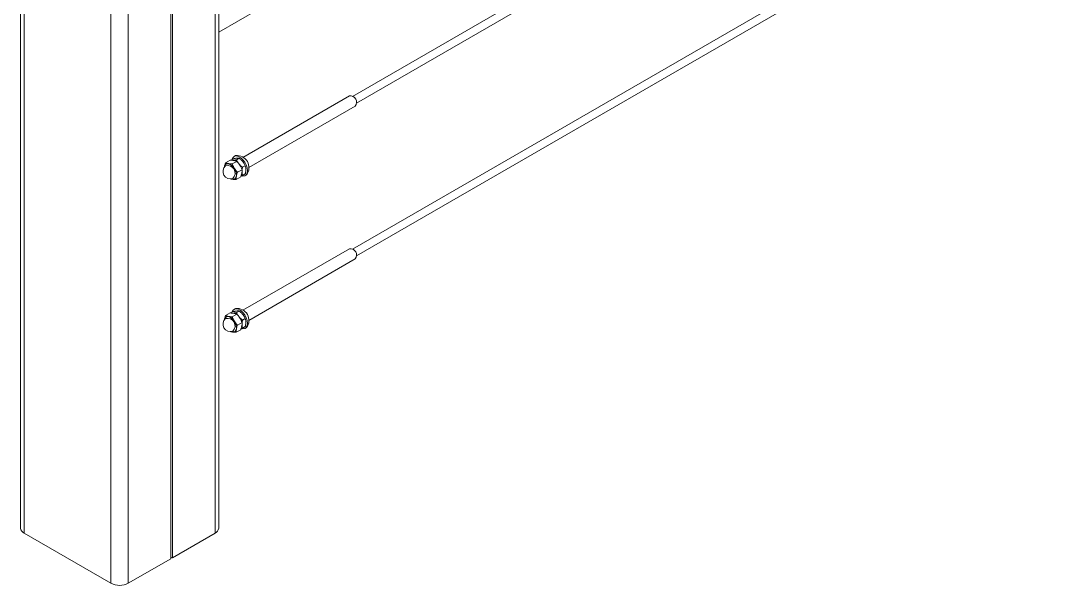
# Model space of a CAD drawing. Header units: inches. Extents: x 0.03 to 2.74, y 0.01 to 1.91.
# Drawn here: x 0.1231 to 0.2289, y 0.8811 to 0.9391 of the extents above; entities that cross this region are included whole.
import ezdxf

# ---------------------------------------------------------------- set-up
doc = ezdxf.new("R2010")
doc.units = ezdxf.units.IN
doc.header["$MEASUREMENT"] = 0

msp = doc.modelspace()

# ---------------------------------------------------------------- linework, layer by layer
at = {"color": 7, "linetype": 'Continuous', "lineweight": 15}
for p, q in [((0.1230857711780659, 1.10159374610793), (0.1230857711780659, 0.8869900711892396)), ((0.1434549106184693, 0.8869900711892394), (0.1434549106184693, 1.10159374610793)), ((0.1234553618539359, 0.886474974207724), (0.1234553618539359, 1.101078649126415)), ((0.1430853199425994, 0.886474974207724), (0.1430853199425994, 1.101078649126415)), ((0.1385347387493183, 0.8838479796019951), (0.1385347387493182, 1.098451654520686)), ((0.1387131929137607, 0.8839509989982984), (0.1387131929137606, 1.098554673916989)), ((0.1323780700760556, 0.8813240043925697), (0.1323780700760555, 1.09592767931126)), ((0.1341626117204796, 0.8813240043925695), (0.1341626117204796, 1.09592767931126)), ((0.4168140270143086, 1.081222942231213), (0.1572194541775995, 0.931362185208487)), ((0.1576200626442006, 0.9306682357995281), (0.4172146354809095, 1.080528992822254)), ((0.4168140270143086, 1.065520234310333), (0.1572194541775995, 0.9156594772876072)), ((0.1576200626442006, 0.9149655278786484), (0.4172146354809095, 1.064826284901374)), ((0.1434549106184693, 0.9379622715776087), (0.1557116897748721, 0.945037959574346)), ((0.1568953187193946, 0.9314063697299355), (0.1459435356472833, 0.9250840399369792)), ((0.1465444483471847, 0.9240431158235408), (0.1574962314192961, 0.930365445616497)), ((0.1441665232375597, 0.9245389925150934), (0.144626004382196, 0.9248042453338269)), ((0.144693750721292, 0.9248032608729735), (0.1449356124388448, 0.9249428846705408)), ((0.1448481097604962, 0.9244177839807521), (0.1453075909051327, 0.9246830367994856)), ((0.1451943408817687, 0.9252689566045637), (0.1450515775502149, 0.9251865410875214)), ((0.1452757382455615, 0.9248452825080367), (0.1455567652257554, 0.9250075159304673)), ((0.1440344257785876, 0.9240793793796522), (0.1440424336067633, 0.9241373412143968)), ((0.1441683012974109, 0.9242260411036255), (0.1441527124662194, 0.9242118080225632)), ((0.1453930892034196, 0.9235576820944545), (0.1458525703480557, 0.9238229349131878)), ((0.145903708793608, 0.9240731839568914), (0.1461847357738019, 0.9242354173793217)), ((0.1452564821234059, 0.9228187887424973), (0.1457159632680425, 0.9230840415612311)), ((0.1459105265547444, 0.9232364541458202), (0.1461915535349382, 0.9233986875682503)), ((0.1461871606051467, 0.9232194404007088), (0.1463299239367006, 0.9233018559177513)), ((0.1568953187193946, 0.9157036618090557), (0.1459435356472833, 0.9093813320160993)), ((0.1465444483471847, 0.908340407902661), (0.1574962314192961, 0.9146627376956173)), ((0.1441665232375597, 0.9088362845942135), (0.144626004382196, 0.909101537412947)), ((0.144693750721292, 0.9091005529520937), (0.1449356124388448, 0.909240176749661)), ((0.1448481097604962, 0.9087150760598722), (0.1453075909051327, 0.9089803288786057)), ((0.1451943408817687, 0.909566248683684), (0.1450515775502149, 0.9094838331666416)), ((0.1452757382455615, 0.9091425745871569), (0.1455567652257554, 0.9093048080095874)), ((0.1440344257931702, 0.9083766716135498), (0.1440424336067633, 0.908434633293517)), ((0.144168301297411, 0.9085233331827456), (0.1441527124662194, 0.9085091001016834)), ((0.1453930892034196, 0.9078549741735745), (0.1458525703480557, 0.908120226992308)), ((0.145903708793608, 0.9083704760360117), (0.1461847357738019, 0.9085327094584419)), ((0.1459105265547444, 0.9075337462249402), (0.1461915535349382, 0.9076959796473705)), ((0.1461871606051467, 0.907516732479829), (0.1463299239367006, 0.9075991479968715)), ((0.1452564821234059, 0.9071160808216175), (0.1457159632680425, 0.9073813336403515)), ((0.1234553618539359, 0.886474974207724), (0.1323780700760556, 0.8813240043925697)), ((0.1387131929137607, 0.8839509989982984), (0.1430853199425994, 0.886474974207724)), ((0.1385347387493183, 0.8838479796019951), (0.1341626117204796, 0.8813240043925695))]:
    msp.add_line(p, q, dxfattribs=at)
at = {"color": 7, "linetype": 'Continuous', "lineweight": 15, "flags": 128}
for points in [[(0.1448433812213336, 0.9248896407220007), (0.1448488542516546, 0.9249090572047592), (0.1449438056943956, 0.9250943350765369), (0.1450934872647203, 0.9252074015315308), (0.1452857726519914, 0.9252390965979892), (0.1455050840376976, 0.9251868525301253), (0.145733654117664, 0.9250549018316104), (0.1459529655033701, 0.9248539343632969), (0.1461452508906413, 0.924600231314268), (0.146294932460966, 0.924314346196726), (0.1463898839037071, 0.9240194397226699), (0.1464224128176716, 0.9237394034607512), (0.1463898839037071, 0.9234969242834711), (0.146294932460966, 0.9233116464116932), (0.1461452508906413, 0.9231985799566994), (0.1459529655033701, 0.9231668848902411), (0.1457919719923847, 0.9231976972276019)], [(0.1449093757613164, 0.9247807622533553), (0.1449823056011453, 0.9247811862314054), (0.1450278183033047, 0.9247748848941962)], [(0.1448599027711481, 0.9228471883849501), (0.1447811100722378, 0.9228677294892231), (0.1447197238495638, 0.9228922796801826)], [(0.1448433812213336, 0.909186932801121), (0.1448488542516546, 0.9092063492838794), (0.1449438056943956, 0.9093916271556571), (0.1450934872647203, 0.909504693610651), (0.1452857726519914, 0.9095363886771094), (0.1455050840376976, 0.9094841446092455), (0.145733654117664, 0.9093521939107306), (0.1459529655033701, 0.9091512264424171), (0.1461452508906413, 0.9088975233933883), (0.146294932460966, 0.9086116382758462), (0.1463898839037071, 0.90831673180179), (0.1464224128176716, 0.9080366955398713), (0.1463898839037071, 0.907794216362591), (0.146294932460966, 0.9076089384908135), (0.1461452508906413, 0.9074958720358196), (0.1459529655033701, 0.9074641769693612), (0.1457919719923847, 0.9074949893067221)], [(0.1449093757613164, 0.9090780543324756), (0.1449823056011453, 0.9090784783105257), (0.1450278183033047, 0.9090721769733164)], [(0.1448599027711481, 0.9071444804640703), (0.1447811100722378, 0.9071650215683431), (0.1447197239895399, 0.9071895716951485)]]:
    msp.add_lwpolyline(points, dxfattribs=at)
at = {"color": 8, "linetype": 'Continuous', "lineweight": 15, "flags": 128}
for points in [[(0.1440424650320678, 0.9240907000794164), (0.1440487238549206, 0.9241323087202326), (0.144119632035304, 0.9243116405812748), (0.1442486332953643, 0.9244189142960445), (0.1444217483469133, 0.9244425050930231), (0.1446202174879588, 0.9243798565433088), (0.1448225335075026, 0.9242377575893557), (0.1450067723255705, 0.9240316068577171), (0.1451529688074651, 0.9237837439789243), (0.145245280295901, 0.923521028741883), (0.1452737034087459, 0.923271930418974), (0.1452351580606928, 0.9230634426786428), (0.1451338212382962, 0.9229181584025752), (0.1449806743586654, 0.9228518213964009), (0.1447923132625272, 0.9228716203040633), (0.1447335476103333, 0.9228935802316188)], [(0.1440424649855993, 0.9083879917630993), (0.1440487238549206, 0.9084296007993528), (0.144119632035304, 0.9086089326603951), (0.1442486332953643, 0.9087162063751648), (0.1444217483469133, 0.908739797172143), (0.1446202174879588, 0.9086771486224288), (0.1448225335075026, 0.9085350496684758), (0.1450067723255705, 0.9083288989368371), (0.1451529688074651, 0.9080810360580442), (0.145245280295901, 0.9078183208210032), (0.1452737034087459, 0.9075692224980941), (0.1452351580606928, 0.907360734757763), (0.1451338212382962, 0.9072154504816955), (0.1449806743586654, 0.9071491134755211), (0.1447923132625272, 0.9071689123831835), (0.1447335472481802, 0.9071908724667306)]]:
    msp.add_lwpolyline(points, dxfattribs=at)
at = {"color": 7, "linetype": 'Continuous', "lineweight": 15}
for centre, radius, start, end in [((0.1569902652039075, 0.9307672693531865), 0.0006461146388080412, 321.544413272304, 98.4502101949946), ((0.1453261019789435, 0.924033691251655), 0.001242272707107959, 323.9061200998599, 96.08850336744624), ((0.1446557165896931, 0.9236466860040773), 0.0007571168988492099, 130.074124661404, 289.920498805895), ((0.1443833445974244, 0.9241111347012736), 0.00034191678064055, 78.4968246680338, 175.6042033575484), ((0.1441646055241393, 0.9234589416355691), 0.001028091742631035, 28.88269602902373, 73.79440354867015), ((0.144088665327615, 0.923280404244205), 0.001186868857589175, 353.9848612891813, 34.66853490362072), ((0.1443586221335297, 0.9234749102051678), 0.001512579087457075, 25.6920265452821, 39.01079908065839), ((0.1451920593313409, 0.9236080498910741), 0.0006594331110987206, 345.4755464818986, 1.26556320043072), ((0.1449280885819626, 0.9231822373068804), 0.0003419167806398901, 258.4968246679448, 355.6042033576526), ((0.1569902652039076, 0.915064561432307), 0.000646114638807837, 321.544413272301, 98.45021019500237), ((0.1443833445974242, 0.9084084267803938), 0.0003419167806403648, 78.49682466799447, 175.6042033575459), ((0.1441646055241408, 0.9077562337146906), 0.001028091742629132, 28.88269602899832, 73.7944035487247), ((0.145326101978943, 0.908330983330775), 0.001242272707108209, 323.906120099881, 96.0885033674224), ((0.1443586221335564, 0.907772202284305), 0.001512579087425636, 25.69202654514075, 39.01079908079507), ((0.1446557165896931, 0.9079439780831975), 0.0007571168988492259, 130.0741246614078, 289.9204988058922), ((0.1440886653276141, 0.907577696323325), 0.001186868857590078, 353.984861289186, 34.66853490360363), ((0.1451920593313125, 0.9079053419701975), 0.0006594331111270944, 345.4755464822489, 1.265563200106094), ((0.1449280885819625, 0.9074795293860006), 0.0003419167806399625, 258.4968246679577, 355.6042033576162), ((0.1237172786766665, 0.8870530461247577), 0.0006346397114050227, 185.6947992512275, 245.6253417063865), ((0.1428234031198701, 0.8870530461247569), 0.0006346397114037611, 294.3746582935414, 354.3052007488332), ((0.1386239658315395, 0.8837787913608864), 0.0001939508767310389, 62.60967223671143, 117.3903277632959), ((0.1332703408982678, 0.8830460807666801), 0.001939508767301758, 242.6096722365839, 297.390327763403)]:
    msp.add_arc(centre, radius, start, end, dxfattribs=at)
at = {"color": 8, "linetype": 'Continuous', "lineweight": 15}
for centre, radius, end in [((0.1443683477979135, 0.9234807915317461), 0.0007716317300045179, 105.0256393823772), ((0.1443683477979136, 0.9077780836108661), 0.0007716317300046193, 105.025639382379)]:
    msp.add_arc(centre, radius, 314.9689840849246, end, dxfattribs=at)
at = {"color": 7, "linetype": 'Continuous', "lineweight": 15}
for points, knots in [([(0.1441665232375597, 0.9245389925150934), (0.1441465441854757, 0.9244873655120414), (0.1441064083209331, 0.9243836521630535), (0.1440714226301001, 0.9242666636144093), (0.1440518148586032, 0.9241852967222016), (0.1440455625484066, 0.9241533358799229), (0.1440424336067633, 0.9241373412143968)], [0, 0, 0, 0, 0.3714016417523971, 0.7461077693552693, 0.8729407293657747, 0.9999999999999999, 0.9999999999999999, 0.9999999999999999, 0.9999999999999999]), ([(0.1444515304082385, 0.9244461836232047), (0.1444435209965195, 0.9244476555968938), (0.1444092220435707, 0.9244539590756102), (0.1443522425200198, 0.9244672503903009), (0.1442843424313206, 0.9244880469618383), (0.144222107378581, 0.9245119339176576), (0.1441850718150637, 0.9245299629882813), (0.1441665232375597, 0.9245389925150934)], [0, 0, 0, 0, 0.07000203757693392, 0.299771903033518, 0.5308036500303026, 0.7650116797096133, 1, 1, 1, 1]), ([(0.144626004382196, 0.9248042453338269), (0.1446614874018542, 0.9248039568190367), (0.1447325718770686, 0.924803378826446), (0.1448346809155862, 0.9247984582382802), (0.1449328823994108, 0.9247900667652807), (0.144992619581011, 0.9247805961495527), (0.145022583734454, 0.9247758456913746)], [0, 0, 0, 0, 0.2472686137516457, 0.495362565385019, 0.7468740051200098, 1, 1, 1, 1]), ([(0.1453019749230898, 0.9250074049252222), (0.1452945551003711, 0.9250066030349672), (0.1452627809627385, 0.9250031690753848), (0.1452028589758662, 0.9249949547310335), (0.1451189032893276, 0.9249807531749387), (0.1450297381037587, 0.9249634414508369), (0.1449670224266342, 0.924949744523469), (0.1449356124388448, 0.9249428846705408)], [0, 0, 0, 0, 0.07000203757736054, 0.2997719030337795, 0.5308036500301792, 0.7650116797094492, 1, 1, 1, 1]), ([(0.1452757382455615, 0.9248452825080367), (0.1452426819447588, 0.9248380630301597), (0.1451764590072038, 0.9248235999770948), (0.1450820365547209, 0.9248055734290287), (0.1450063295726824, 0.9247926787056564), (0.1449653977190997, 0.9247877569834131), (0.1449518314744783, 0.9247861257529151)], [0, 0, 0, 0, 0.2837085845750968, 0.5683641370605327, 0.8569408128028718, 1, 1, 1, 1]), ([(0.145022583734454, 0.9247758456913746), (0.1450305931461729, 0.9247743737176853), (0.1450648920991213, 0.9247680702389683), (0.1451218716226729, 0.9247547789242783), (0.1451897717113716, 0.9247339823527405), (0.1452520067641115, 0.9247100953969213), (0.1452890423276288, 0.9246920663262979), (0.1453075909051327, 0.9246830367994856)], [0, 0, 0, 0, 0.07000203757744781, 0.2997719030337526, 0.5308036500303311, 0.7650116797094214, 1, 1, 1, 1]), ([(0.1455339374287951, 0.9244270286077458), (0.145526563009371, 0.924436209508969), (0.1454949666814284, 0.9244755458619989), (0.1454427368029302, 0.9245473364476998), (0.1453758802017571, 0.9246521760884849), (0.1453207053158432, 0.9247519719113029), (0.1452880293057075, 0.9248197774851493), (0.1452757382455615, 0.9248452825080367)], [0, 0, 0, 0, 0.07000319901105974, 0.2999346668220456, 0.5314761537277761, 0.823765057286579, 1, 1, 1, 1]), ([(0.1455567652257554, 0.9250075159304673), (0.1455396698416355, 0.925009510867751), (0.1455054220120976, 0.9250135074010579), (0.1454458735401387, 0.9250156075124766), (0.1453793418930202, 0.9250143703116203), (0.1453278188612798, 0.9250097316677028), (0.1453019749230898, 0.9250074049252222)], [0, 0, 0, 0, 0.2472686137514083, 0.4953625653849592, 0.7468740051199323, 1, 1, 1, 1]), ([(0.1453075909051327, 0.9246830367994856), (0.1453375604792707, 0.9246529266367922), (0.1453975996605613, 0.9245926058091316), (0.145482757064702, 0.9244959956105558), (0.145563684400254, 0.9243941700833443), (0.1456117546790814, 0.9243215944155514), (0.145635866717384, 0.924285190481055)], [0, 0, 0, 0, 0.2472686137510503, 0.4953625653847878, 0.7468740051197826, 1, 1, 1, 1]), ([(0.1459265365905683, 0.9246536712796126), (0.1459190360370529, 0.9246627793651749), (0.1458868992768564, 0.9247018037333053), (0.1458262863849394, 0.9247687549083692), (0.1457343705675852, 0.9248591281715787), (0.145643820984691, 0.924938502616511), (0.1455805605845019, 0.924988652197798), (0.1455567652257554, 0.9250075159304673)], [0, 0, 0, 0, 0.070003199010842, 0.2999346668220142, 0.5314761537277313, 0.8237650572866162, 1, 1, 1, 1]), ([(0.1461847357738019, 0.9242354173793217), (0.1461673652256527, 0.9242711826323756), (0.1461325661496082, 0.9243428325164249), (0.1460721716585843, 0.924448762808738), (0.1460047778964372, 0.924553331213416), (0.1459526725950492, 0.9246201533265236), (0.1459265365905683, 0.9246536712796126)], [0, 0, 0, 0, 0.2472686137513851, 0.4953625653849611, 0.7468740051198922, 1, 1, 1, 1]), ([(0.1440424336067633, 0.9241373412143968), (0.1440381557465685, 0.9241137833865931), (0.1440334165759219, 0.9240876851596898), (0.1440310791766102, 0.9240631102172523), (0.1440308516543679, 0.9240607180945278)], [0, 0, 0, 0, 0.9026600884060622, 1, 1, 1, 1]), ([(0.1448481097604962, 0.9244177839807521), (0.1448126267408381, 0.9244180724955424), (0.1447415422656237, 0.9244186504881328), (0.1446394332271062, 0.9244235710762987), (0.1445412317432814, 0.9244319625492982), (0.1444814945616813, 0.9244414331650262), (0.1444515304082385, 0.9244461836232047)], [0, 0, 0, 0, 0.2472686137512143, 0.4953625653848138, 0.7468740051198665, 1, 1, 1, 1]), ([(0.1450648133911684, 0.9239555284128851), (0.1450584219107174, 0.9239657516069183), (0.1450310514751654, 0.9240095307087349), (0.1449863304087493, 0.9240891267309239), (0.144934354130656, 0.924196053522016), (0.1448879951202775, 0.9243058123239717), (0.1448614196124356, 0.9243804187374315), (0.1448481097604962, 0.9244177839807521)], [0, 0, 0, 0, 0.0700020375770292, 0.2997719030337842, 0.5308036500303935, 0.7650116797098397, 1, 1, 1, 1]), ([(0.1453930892034196, 0.9235576820944545), (0.1453483027386285, 0.923603155051357), (0.1452733792741677, 0.9236792269513455), (0.1451769165472043, 0.9237950989274921), (0.1451122379062013, 0.9238823934515968), (0.1450766955301952, 0.923937204561241), (0.1450648133911684, 0.9239555284128851)], [0, 0, 0, 0, 0.3712025121231446, 0.6209862366788833, 0.8732922574422959, 1, 1, 1, 1]), ([(0.1453930892034196, 0.9235576820944545), (0.1453731101513355, 0.9235060550914024), (0.1453329742867927, 0.9234023417424146), (0.1452979885959603, 0.9232853531937703), (0.1452783808244627, 0.9232039863015629), (0.1452721285142662, 0.9231720254592837), (0.145268999572623, 0.9231560307937579)], [0, 0, 0, 0, 0.3714016417523087, 0.7461077693550869, 0.8729407293658583, 1, 1, 1, 1]), ([(0.145903708793608, 0.9240731839568914), (0.1458703897083267, 0.9240997423154331), (0.1458036403246875, 0.9241529476795107), (0.1457081845167564, 0.9242386375044038), (0.145616762844783, 0.9243293348919919), (0.1455616047257472, 0.924394394650984), (0.1455339374287951, 0.9244270286077458)], [0, 0, 0, 0, 0.2472686137513771, 0.4953625653851407, 0.7468740051201832, 1, 1, 1, 1]), ([(0.145635866717384, 0.924285190481055), (0.1456422604565707, 0.9242749681874751), (0.1456591416523343, 0.924247978575601), (0.1457051734823714, 0.9241691421757013), (0.1457587458435274, 0.9240626593690627), (0.1458126796832369, 0.9239349092054873), (0.1458392587258109, 0.9238603010359883), (0.1458525703480557, 0.9238229349131878)], [0, 0, 0, 0, 0.07000701225130307, 0.1848373923514715, 0.5307703067274098, 0.7649949803328018, 1, 1, 1, 1]), ([(0.1457159632680425, 0.9230840415612311), (0.1457290005668126, 0.9231172933837609), (0.1457523470488721, 0.9231768389301068), (0.1457816291727899, 0.923261250392944), (0.1458053137666021, 0.9233377635440172), (0.1458254400527748, 0.923413046674456), (0.1458351756382581, 0.9234614460872103), (0.1458400528988388, 0.9234856928619278)], [0, 0, 0, 0, 0.238818324313972, 0.4276628021216825, 0.6169959266432105, 0.8081254925596164, 1, 1, 1, 1]), ([(0.1458400528988388, 0.9234856928619278), (0.1458427924990091, 0.9235014373041989), (0.1458482766593858, 0.9235329546939958), (0.1458576127308149, 0.9236079893913962), (0.1458627576795971, 0.9237077805199541), (0.1458559780105328, 0.9237844157677869), (0.1458525703480557, 0.9238229349131878)], [0, 0, 0, 0, 0.1268311099160209, 0.2538918470926894, 0.6249839435590028, 1, 1, 1, 1]), ([(0.1458513315833865, 0.9236226144266375), (0.1458514802732491, 0.9236417589808152), (0.1458517779533013, 0.9236800867577616), (0.1458530413432584, 0.9237245698294737), (0.1458560674840223, 0.9237506593789313), (0.1458567453583632, 0.9237565036001761)], [0, 0, 0, 0, 0.436438608528195, 0.8737587453471183, 1, 1, 1, 1]), ([(0.1459105265547444, 0.9232364541458202), (0.1459061394333239, 0.9232515263289376), (0.145897361854693, 0.923281682155452), (0.1458786255580118, 0.9233574102975863), (0.1458576398575464, 0.9234674186975455), (0.1458534427863439, 0.9235706747559885), (0.1458513315833865, 0.9236226144266375)], [0, 0, 0, 0, 0.1285821625208632, 0.2572620937263379, 0.626389358530167, 1, 1, 1, 1]), ([(0.1458685037468961, 0.9238637022766061), (0.1458698459265581, 0.9238767855689948), (0.1458768391027069, 0.923944953617489), (0.1458917000577847, 0.9240158746161893), (0.145903708793608, 0.9240731839568914)], [0, 0, 0, 0, 0.1919270490769402, 1, 1, 1, 1]), ([(0.1462439307451597, 0.9238492570985043), (0.1462435617804778, 0.9238681163021425), (0.1462428231058713, 0.9239058728016529), (0.1462366641093193, 0.9239920573023723), (0.1462205609068419, 0.9241049784592072), (0.1461967172543908, 0.9241917929386912), (0.1461847357738019, 0.9242354173793217)], [0, 0, 0, 0, 0.1340924543913256, 0.2684557516683068, 0.632397627450896, 1, 1, 1, 1]), ([(0.1461915535349382, 0.9233986875682503), (0.1461956551078208, 0.9234186601702807), (0.1462038613722562, 0.9234586205607016), (0.1462211939267868, 0.9235551708074292), (0.1462401987999236, 0.9236882652741284), (0.146242681767449, 0.923795377636845), (0.1462439307451597, 0.9238492570985043)], [0, 0, 0, 0, 0.1285821625213381, 0.2572620937265046, 0.6263893585303372, 1, 1, 1, 1]), ([(0.1446544241907112, 0.9229046872658246), (0.1446697958359262, 0.9228986414283478), (0.1447072534536136, 0.922883908934484), (0.1447749459527212, 0.9228641276268623), (0.144831523492934, 0.9228528468296502), (0.1448599027711481, 0.9228471883849501)], [0, 0, 0, 0, 0.2575446118838089, 0.6275845867153506, 1, 1, 1, 1]), ([(0.1448599027711481, 0.9228471883849501), (0.1448680383520188, 0.9228457892471619), (0.1449028776030505, 0.9228397976758895), (0.1449682226204316, 0.9228313356579929), (0.145059222856686, 0.922823874517786), (0.1451554114597316, 0.9228195885293403), (0.1452227545708327, 0.92281905563352), (0.1452564821234059, 0.9228187887424973)], [0, 0, 0, 0, 0.07000203757698378, 0.2997719030333183, 0.5308036500303531, 0.7650116797095617, 1, 1, 1, 1]), ([(0.145268999572623, 0.9231560307937579), (0.1452650666242307, 0.9231326952996536), (0.1452571852901049, 0.9230859327165531), (0.1452508920364765, 0.9230189676005367), (0.1452484681211584, 0.9229543538061162), (0.1452497871951808, 0.9228870467619275), (0.1452540940998237, 0.9228431357936675), (0.1452564821234059, 0.9228187887424973)], [0, 0, 0, 0, 0.188597429456498, 0.3779351286953649, 0.5692809734078731, 0.761181805003161, 1, 1, 1, 1]), ([(0.1457618380875287, 0.9232056685806951), (0.1457800928429132, 0.9232091440765136), (0.1458280220601657, 0.9232182692491403), (0.1458789780958819, 0.9232295005190176), (0.1459105265547444, 0.9232364541458202)], [0, 0, 0, 0, 0.3808690487974188, 1, 1, 1, 1]), ([(0.1441665232375597, 0.9088362845942135), (0.1441465441854757, 0.9087846575911614), (0.1441064083209331, 0.9086809442421738), (0.1440714226301001, 0.9085639556935297), (0.1440518148586032, 0.9084825888013218), (0.1440455625484066, 0.9084506279590429), (0.1440424336067633, 0.908434633293517)], [0, 0, 0, 0, 0.3714016417523971, 0.7461077693552759, 0.8729407293657747, 0.9999999999999999, 0.9999999999999999, 0.9999999999999999, 0.9999999999999999]), ([(0.1444515304082385, 0.9087434757023247), (0.1444435209965195, 0.9087449476760138), (0.1444092220435707, 0.9087512511547303), (0.1443522425200198, 0.9087645424694211), (0.1442843424313206, 0.9087853390409585), (0.144222107378581, 0.9088092259967778), (0.1441850718150636, 0.9088272550674015), (0.1441665232375597, 0.9088362845942135)], [0, 0, 0, 0, 0.0700020375769317, 0.2997719030335202, 0.5308036500303026, 0.7650116797096154, 1, 1, 1, 1]), ([(0.1448481097604962, 0.9087150760598722), (0.144812626740838, 0.9087153645746624), (0.1447415422656237, 0.908715942567253), (0.1446394332271062, 0.9087208631554189), (0.1445412317432813, 0.9087292546284182), (0.1444814945616813, 0.9087387252441465), (0.1444515304082385, 0.9087434757023247)], [0, 0, 0, 0, 0.2472686137512165, 0.4953625653848137, 0.7468740051198665, 1, 1, 1, 1]), ([(0.144626004382196, 0.909101537412947), (0.1446614874018542, 0.9091012488981567), (0.1447325718770686, 0.9091006709055662), (0.1448346809155862, 0.9090957503174004), (0.1449328823994109, 0.909087358844401), (0.144992619581011, 0.9090778882286729), (0.145022583734454, 0.9090731377704948)], [0, 0, 0, 0, 0.2472686137516483, 0.4953625653850222, 0.7468740051200113, 1, 1, 1, 1]), ([(0.1450648133911684, 0.9082528204920053), (0.1450584219107174, 0.9082630436860385), (0.1450310514751655, 0.9083068227878552), (0.1449863304087494, 0.9083864188100441), (0.144934354130656, 0.9084933456011363), (0.1448879951202775, 0.9086031044030919), (0.1448614196124357, 0.9086777108165517), (0.1448481097604962, 0.9087150760598722)], [0, 0, 0, 0, 0.07000203757702508, 0.2997719030337768, 0.5308036500303916, 0.7650116797098432, 1, 1, 1, 1]), ([(0.1453019749230898, 0.9093046970043424), (0.1452945551003711, 0.9093038951140874), (0.1452627809627386, 0.909300461154505), (0.1452028589758662, 0.9092922468101539), (0.1451189032893276, 0.9092780452540588), (0.1450297381037588, 0.9092607335299571), (0.1449670224266342, 0.9092470366025892), (0.1449356124388448, 0.909240176749661)], [0, 0, 0, 0, 0.07000203757736374, 0.2997719030337785, 0.5308036500301775, 0.7650116797094433, 1, 1, 1, 1]), ([(0.1452757382455615, 0.9091425745871569), (0.1452426819447588, 0.9091353551092798), (0.1451764590072037, 0.909120892056215), (0.1450820365547209, 0.9091028655081488), (0.1450063295726824, 0.9090899707847766), (0.1449653977190997, 0.9090850490625333), (0.1449518314744783, 0.9090834178320353)], [0, 0, 0, 0, 0.2837085845750974, 0.5683641370605415, 0.856940812802885, 0.9999999999999999, 0.9999999999999999, 0.9999999999999999, 0.9999999999999999]), ([(0.145022583734454, 0.9090731377704948), (0.1450305931461729, 0.9090716657968055), (0.1450648920991213, 0.9090653623180885), (0.145121871622673, 0.9090520710033985), (0.1451897717113716, 0.9090312744318607), (0.1452520067641115, 0.9090073874760415), (0.1452890423276288, 0.9089893584054178), (0.1453075909051327, 0.9089803288786057)], [0, 0, 0, 0, 0.07000203757745223, 0.2997719030337547, 0.5308036500303331, 0.7650116797094235, 1, 1, 1, 1]), ([(0.1455339374287951, 0.908724320686866), (0.145526563009371, 0.9087335015880892), (0.1454949666814284, 0.9087728379411191), (0.1454427368029304, 0.90884462852682), (0.145375880201757, 0.9089494681676051), (0.1453207053158432, 0.9090492639904231), (0.1452880293057074, 0.9091170695642695), (0.1452757382455615, 0.9091425745871569)], [0, 0, 0, 0, 0.07000319901105687, 0.2999346668220408, 0.5314761537277797, 0.8237650572865778, 1, 1, 1, 1]), ([(0.1455567652257554, 0.9093048080095874), (0.1455396698416356, 0.909306802946871), (0.1455054220120976, 0.9093107994801781), (0.1454458735401387, 0.9093128995915968), (0.1453793418930203, 0.9093116623907407), (0.1453278188612798, 0.909307023746823), (0.1453019749230898, 0.9093046970043424)], [0, 0, 0, 0, 0.2472686137514024, 0.4953625653849541, 0.746874005119935, 1, 1, 1, 1]), ([(0.1453075909051327, 0.9089803288786057), (0.1453375604792707, 0.9089502187159124), (0.1453975996605612, 0.9088898978882517), (0.1454827570647022, 0.908793287689676), (0.145563684400254, 0.9086914621624645), (0.1456117546790814, 0.9086188864946715), (0.145635866717384, 0.9085824825601752)], [0, 0, 0, 0, 0.2472686137510481, 0.4953625653847877, 0.7468740051197892, 1, 1, 1, 1]), ([(0.145903708793608, 0.9083704760360117), (0.1458703897083267, 0.9083970343945533), (0.1458036403246875, 0.9084502397586309), (0.1457081845167564, 0.908535929583524), (0.1456167628447829, 0.9086266269711119), (0.1455616047257472, 0.9086916867301043), (0.1455339374287951, 0.908724320686866)], [0, 0, 0, 0, 0.2472686137513763, 0.4953625653851358, 0.7468740051201841, 1, 1, 1, 1]), ([(0.1459265365905683, 0.9089509633587328), (0.145919036037053, 0.908960071444295), (0.1458868992768564, 0.9089990958124256), (0.1458262863849394, 0.9090660469874894), (0.1457343705675852, 0.9091564202506986), (0.145643820984691, 0.909235794695631), (0.1455805605845019, 0.9092859442769182), (0.1455567652257554, 0.9093048080095874)], [0, 0, 0, 0, 0.07000319901083912, 0.2999346668220095, 0.5314761537277346, 0.823765057286615, 1, 1, 1, 1]), ([(0.1461847357738019, 0.9085327094584419), (0.1461673652256527, 0.9085684747114956), (0.1461325661496082, 0.9086401245955451), (0.1460721716585842, 0.9087460548878582), (0.1460047778964372, 0.9088506232925362), (0.1459526725950493, 0.9089174454056439), (0.1459265365905683, 0.9089509633587328)], [0, 0, 0, 0, 0.2472686137513819, 0.4953625653849578, 0.7468740051198857, 1, 1, 1, 1]), ([(0.1440424336067633, 0.908434633293517), (0.1440381557465684, 0.9084110754657131), (0.1440334165759218, 0.9083849772388098), (0.1440310791766102, 0.9083604022963725), (0.1440308516543679, 0.9083580101736481)], [0, 0, 0, 0, 0.9026600884060032, 1, 1, 1, 1]), ([(0.1453930892034196, 0.9078549741735745), (0.1453483027386284, 0.9079004471304772), (0.1452733792741677, 0.9079765190304655), (0.1451769165472043, 0.9080923910066123), (0.1451122379062013, 0.9081796855307169), (0.1450766955301953, 0.9082344966403613), (0.1450648133911684, 0.9082528204920053)], [0, 0, 0, 0, 0.3712025121231429, 0.6209862366788805, 0.8732922574422964, 1, 1, 1, 1]), ([(0.1453930892034196, 0.9078549741735745), (0.1453731101513355, 0.9078033471705225), (0.1453329742867927, 0.9076996338215348), (0.1452979885959603, 0.9075826452728905), (0.1452783808244627, 0.9075012783806831), (0.1452721285142662, 0.9074693175384039), (0.145268999572623, 0.9074533228728778)], [0, 0, 0, 0, 0.3714016417522997, 0.7461077693550754, 0.8729407293658525, 1, 1, 1, 1]), ([(0.145635866717384, 0.9085824825601752), (0.1456422604565706, 0.9085722602665954), (0.1456591416523343, 0.9085452706547212), (0.1457051734823714, 0.9084664342548215), (0.1457587458435274, 0.9083599514481829), (0.1458126796832369, 0.9082322012846076), (0.145839258725811, 0.9081575931151086), (0.1458525703480557, 0.908120226992308)], [0, 0, 0, 0, 0.07000701225130247, 0.1848373923514787, 0.5307703067274097, 0.7649949803327996, 1, 1, 1, 1]), ([(0.1457159632680425, 0.9073813336403515), (0.1457290005668126, 0.907414585462881), (0.1457523470488721, 0.907474131009227), (0.1457816291727898, 0.9075585424720642), (0.1458053137666021, 0.9076350556231374), (0.1458254400527748, 0.9077103387535762), (0.1458351756382581, 0.9077587381663302), (0.1458400528988388, 0.907782984941048)], [0, 0, 0, 0, 0.2388183243139703, 0.4276628021216796, 0.6169959266432062, 0.8081254925596175, 1, 1, 1, 1]), ([(0.1458400528988388, 0.907782984941048), (0.1458427924990092, 0.9077987293833188), (0.1458482766593859, 0.907830246773116), (0.1458576127308148, 0.9079052814705162), (0.1458627576795972, 0.9080050725990743), (0.1458559780105328, 0.9080817078469071), (0.1458525703480557, 0.908120226992308)], [0, 0, 0, 0, 0.1268311099160159, 0.253891847092686, 0.6249839435590108, 1, 1, 1, 1]), ([(0.1458513315833865, 0.9079199065057577), (0.1458514802732491, 0.9079390510599352), (0.1458517779533015, 0.9079773788368818), (0.1458530413432583, 0.9080218619085939), (0.1458560674840223, 0.9080479514580515), (0.1458567453583632, 0.9080537956792964)], [0, 0, 0, 0, 0.4364386085281979, 0.8737587453470802, 1, 1, 1, 1]), ([(0.1459105265547444, 0.9075337462249402), (0.1459061394333239, 0.9075488184080578), (0.145897361854693, 0.9075789742345722), (0.1458786255580119, 0.9076547023767065), (0.1458576398575464, 0.9077647107766657), (0.1458534427863439, 0.9078679668351085), (0.1458513315833865, 0.9079199065057577)], [0, 0, 0, 0, 0.128582162520864, 0.2572620937263462, 0.6263893585301712, 1, 1, 1, 1]), ([(0.1458685037468961, 0.9081609943557261), (0.1458698459265581, 0.908174077648115), (0.1458768391027069, 0.9082422456966092), (0.1458917000577847, 0.9083131666953095), (0.145903708793608, 0.9083704760360117)], [0, 0, 0, 0, 0.1919270490769402, 1, 1, 1, 1]), ([(0.1462439307451597, 0.9081465491776245), (0.1462435617804779, 0.9081654083812628), (0.1462428231058713, 0.9082031648807732), (0.1462366641093192, 0.9082893493814924), (0.146220560906842, 0.9084022705383273), (0.1461967172543908, 0.9084890850178114), (0.1461847357738019, 0.9085327094584419)], [0, 0, 0, 0, 0.1340924543913306, 0.2684557516683032, 0.6323976274508942, 1, 1, 1, 1]), ([(0.1461915535349382, 0.9076959796473705), (0.1461956551078208, 0.9077159522494009), (0.1462038613722563, 0.9077559126398219), (0.1462211939267866, 0.9078524628865492), (0.1462401987999236, 0.9079855573532486), (0.1462426817674489, 0.9080926697159653), (0.1462439307451597, 0.9081465491776245)], [0, 0, 0, 0, 0.1285821625213455, 0.2572620937265129, 0.6263893585303414, 1, 1, 1, 1]), ([(0.1446544241907112, 0.9072019793449448), (0.1446697958359262, 0.907195933507468), (0.1447072534536137, 0.9071812010136041), (0.1447749459527211, 0.9071614197059823), (0.144831523492934, 0.9071501389087703), (0.1448599027711481, 0.9071444804640703)], [0, 0, 0, 0, 0.2575446118837875, 0.6275845867153397, 1, 1, 1, 1]), ([(0.1448599027711481, 0.9071444804640703), (0.1448680383520188, 0.9071430813262822), (0.1449028776030505, 0.9071370897550097), (0.1449682226204317, 0.9071286277371131), (0.1450592228566861, 0.9071211665969062), (0.1451554114597317, 0.9071168806084603), (0.1452227545708327, 0.9071163477126402), (0.1452564821234059, 0.9071160808216175)], [0, 0, 0, 0, 0.0700020375769879, 0.2997719030333214, 0.5308036500303551, 0.7650116797095629, 1, 1, 1, 1]), ([(0.145268999572623, 0.9074533228728778), (0.1452650666242307, 0.9074299873787738), (0.1452571852901049, 0.9073832247956733), (0.1452508920364765, 0.9073162596796569), (0.1452484681211585, 0.9072516458852362), (0.1452497871951808, 0.9071843388410474), (0.1452540940998237, 0.9071404278727877), (0.1452564821234059, 0.9071160808216175)], [0, 0, 0, 0, 0.1885974294565004, 0.3779351286953566, 0.5692809734078804, 0.7611818050031643, 1, 1, 1, 1]), ([(0.1457618380875287, 0.9075029606598153), (0.1457800928429133, 0.9075064361556339), (0.1458280220601658, 0.9075155613282605), (0.1458789780958819, 0.9075267925981378), (0.1459105265547444, 0.9075337462249402)], [0, 0, 0, 0, 0.3808690487974181, 0.9999999999999999, 0.9999999999999999, 0.9999999999999999, 0.9999999999999999])]:
    msp.add_open_spline(points, degree=3, knots=knots, dxfattribs=at)

doc.saveas('drawing.dxf')
